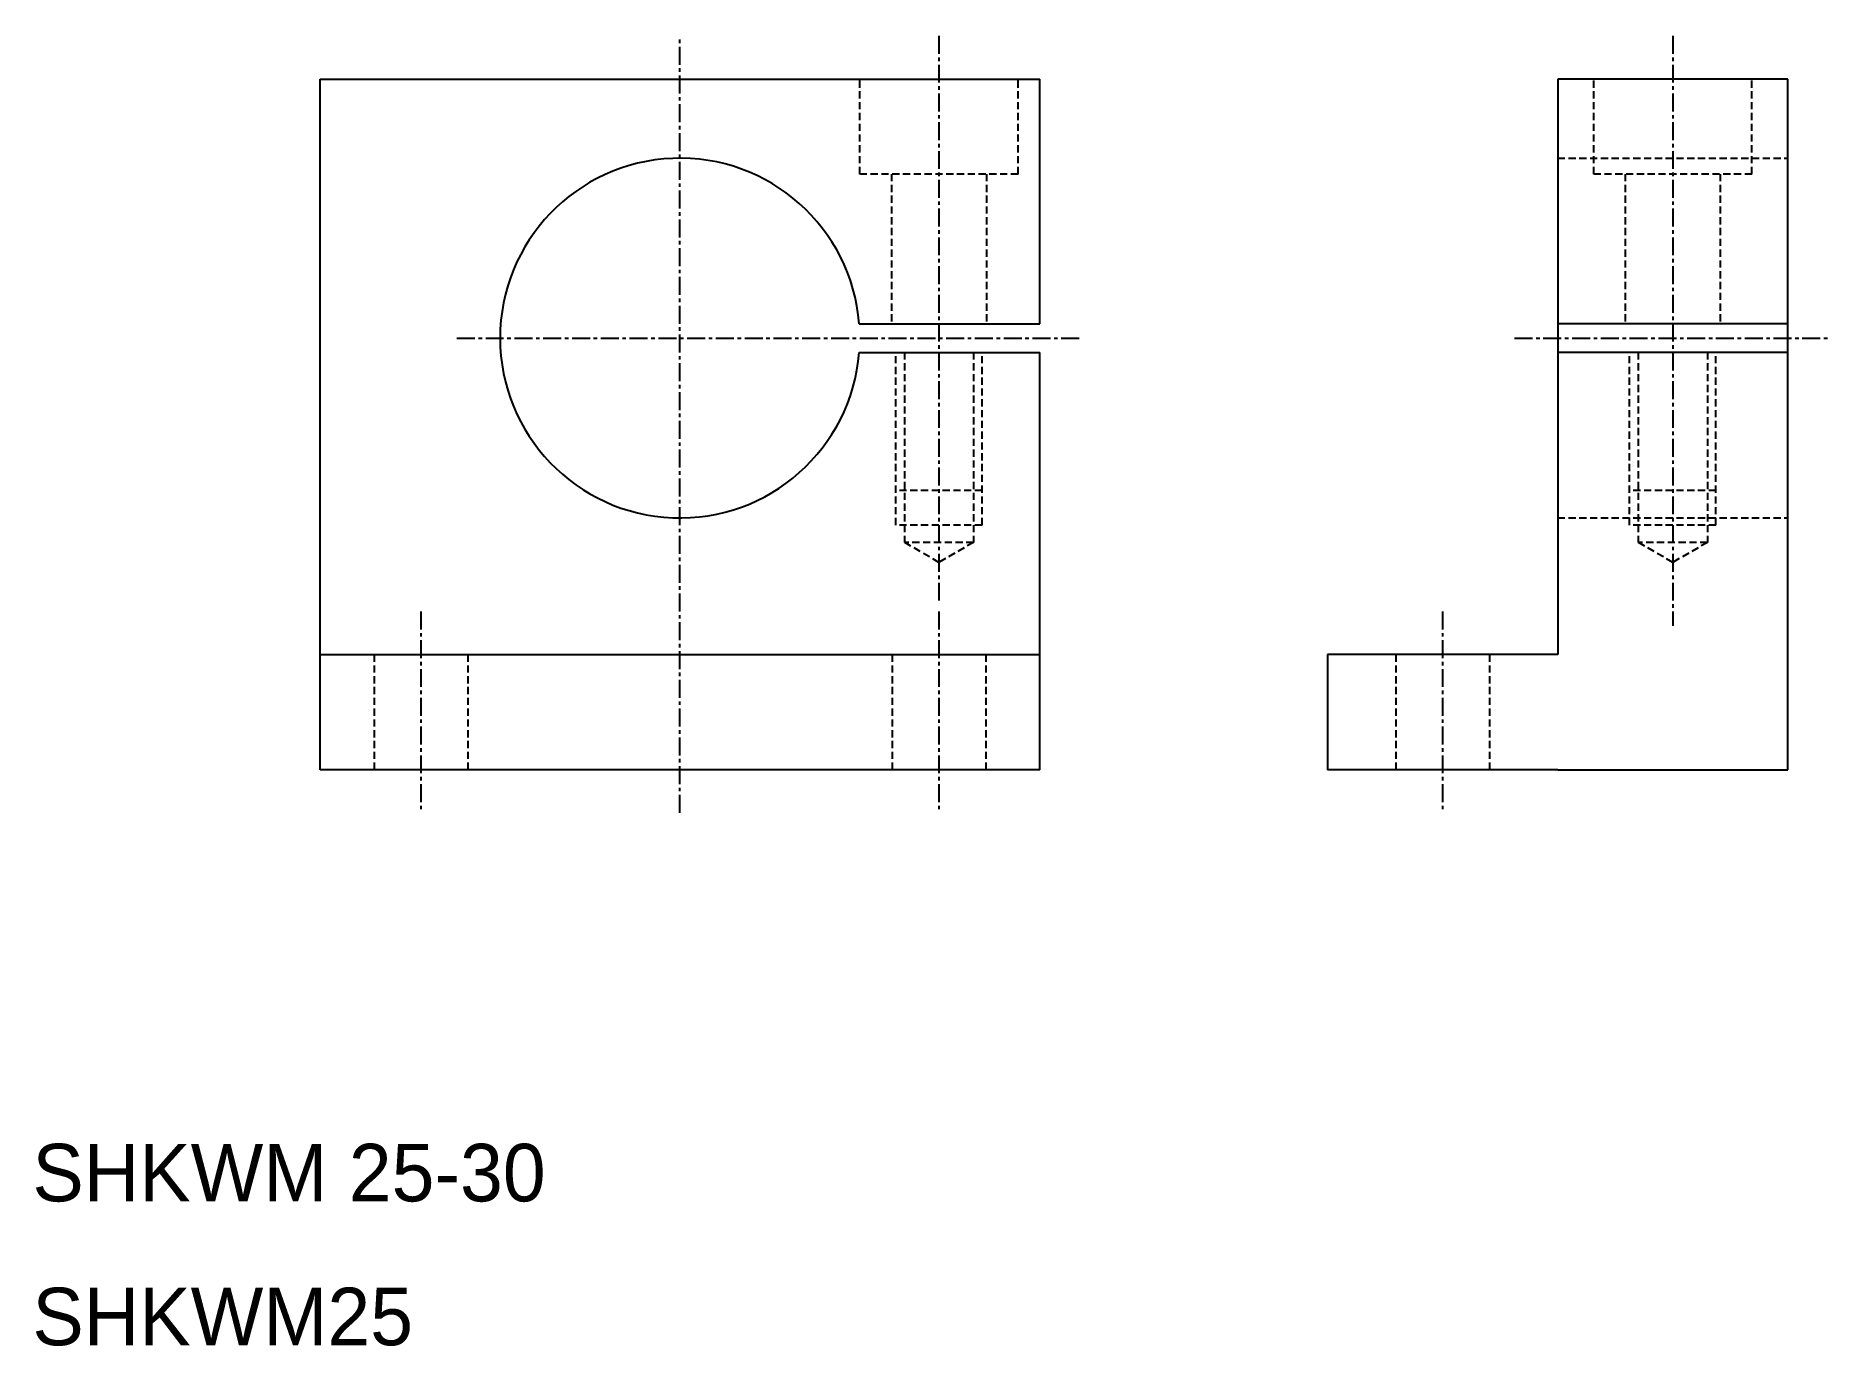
# Model space of a CAD drawing. Extents: x 10 to 135, y 10 to 101.
import ezdxf

# ---------------------------------------------------------------- set-up
doc = ezdxf.new("R2010")
doc.units = 0
doc.linetypes.add('CENTER', pattern=[2, 1.25, -0.25, 0.25, -0.25])
doc.linetypes.add('DASHED', pattern=[0.75, 0.5, -0.25])
doc.layers.get('0').update_dxf_attribs({"linetype": 'CONTINUOUS'})
doc.layers.add('CENTER', color=1, linetype='CENTER')

msp = doc.modelspace()

# ---------------------------------------------------------------- linework, layer by layer
at = {"color": 7, "linetype": 'CONTINUOUS'}
for p, q in [((30, 50), (30, 98)), ((30, 98), (55, 98)), ((55, 98), (80, 98)), ((80, 81), (80, 98)), ((132, 98), (116, 98)), ((116, 98), (116, 58)), ((132, 50), (132, 98)), ((67.46, 81), (80, 81)), ((132, 81), (116, 81)), ((67.46, 79), (80, 79)), ((80, 50), (80, 79)), ((132, 79), (116, 79)), ((30, 58), (80, 58)), ((100, 58), (100, 50)), ((116, 58), (100, 58)), ((80, 50), (30, 50)), ((116, 50), (100, 50)), ((116, 50), (132, 50))]:
    msp.add_line(p, q, dxfattribs=at)
at = {"color": 3, "linetype": 'DASHED'}
for p, q in [((67.5, 91.4), (67.5, 98)), ((78.5, 91.4), (78.5, 98)), ((118.5, 91.4), (118.5, 98)), ((129.5, 91.4), (129.5, 98)), ((116, 92.5), (132, 92.5)), ((78.5, 91.4), (67.5, 91.4)), ((69.7, 91.4), (69.7, 81)), ((76.3, 91.4), (76.3, 81)), ((129.5, 91.4), (118.5, 91.4)), ((120.7, 91.4), (120.7, 81)), ((127.3, 91.4), (127.3, 81)), ((70, 67), (70, 79)), ((70.6, 79), (70.6, 65.8)), ((75.4, 79), (75.4, 65.8)), ((76, 67), (76, 79)), ((121, 67), (121, 79)), ((121.6, 79), (121.6, 65.8)), ((126.4, 79), (126.4, 65.8)), ((127, 67), (127, 79)), ((76, 69.4), (70, 69.4)), ((127, 69.4), (121, 69.4)), ((116, 67.5), (132, 67.5)), ((76, 67), (70, 67)), ((127, 67), (121, 67)), ((73, 64.41), (70.6, 65.8)), ((75.4, 65.8), (70.6, 65.8)), ((75.4, 65.8), (73, 64.41)), ((126.4, 65.8), (121.6, 65.8)), ((124, 64.41), (121.6, 65.8)), ((126.4, 65.8), (124, 64.41)), ((33.75, 58), (33.75, 50)), ((40.25, 58), (40.25, 50)), ((69.75, 58), (69.75, 50)), ((76.25, 58), (76.25, 50)), ((104.75, 58), (104.75, 50)), ((111.25, 58), (111.25, 50))]:
    msp.add_line(p, q, dxfattribs=at)
at = {"color": 7, "linetype": 'CONTINUOUS'}
msp.add_arc((55, 80), 12.5, 4.5886, 355.4114, dxfattribs=at)
at = {"layer": 'CENTER', "color": 1, "linetype": 'CENTER'}
for p, q in [((55, 47), (55, 101)), ((73, 101), (73, 61.5)), ((124, 101), (124, 60)), ((39.5, 80), (83, 80)), ((113, 80), (135, 80)), ((37, 61), (37, 47)), ((73, 61), (73, 47)), ((108, 61), (108, 47))]:
    msp.add_line(p, q, dxfattribs=at)

# ---------------------------------------------------------------- texts
at = {"color": 7, "linetype": 'CONTINUOUS'}
for s, p in [('SHKWM 25-30', (10, 20)), ('SHKWM25', (10, 10))]:
    msp.add_text(s, height=4, dxfattribs=at).set_placement(p)

doc.saveas('drawing.dxf')
